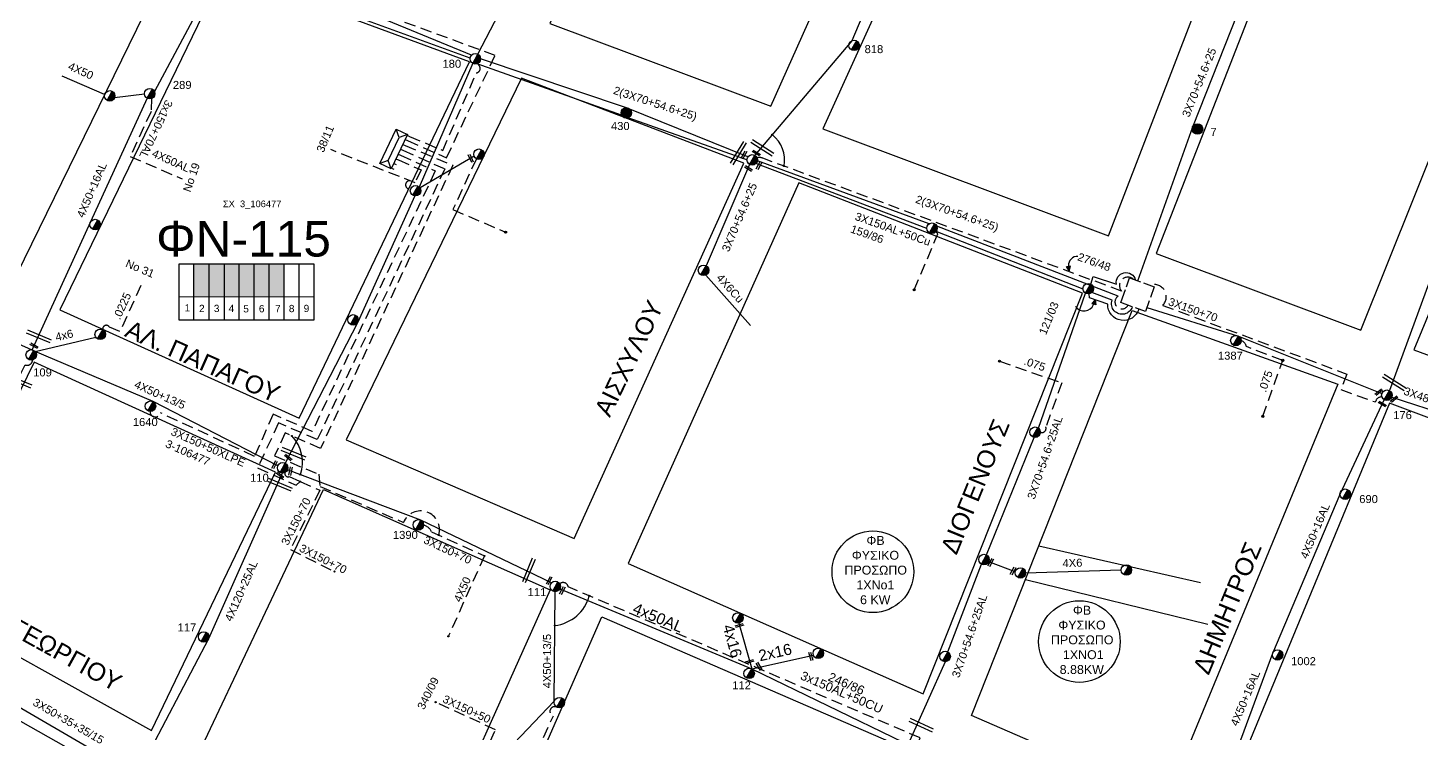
# Model space of a CAD drawing. Header units: millimetres. Extents: x 1421 to 7149, y 883 to 1925.
# Drawn here: x 5217.9 to 5531.3, y 1171.4 to 1330.1 of the extents above; entities that cross this region are included whole.
import ezdxf
from ezdxf.enums import TextEntityAlignment as Align

# ---------------------------------------------------------------- set-up
doc = ezdxf.new("R2010")
doc.units = ezdxf.units.MM
doc.linetypes.add('DASHED', pattern=[19.05, 12.7, -6.35])
for name, color, linetype in [('2x16', 7, 'Continuous'), ('3x48+38+13_5', 7, 'Continuous'), ('3X50+35+13_5', 7, 'Continuous'), ('4 X 50 + 13.5', 7, 'SYN_LINE'), ('4x6', 7, 'SYN_LINE'), ('Pillar', 7, 'Continuous'), ('Άγνωστα', 7, 'Continuous'), ('Γυμνά εναέρια ΧΤ (3Φ) 4x50AL', 7, 'Continuous'), ('Γυμνά εναέρια ΧΤ και ΦΟΠ (3Φ)   4x50+16AL', 7, 'Continuous'), ('Εναέρια παροχή ΧΤ 4x16', 7, 'SYN_LINE'), ('Καλωδια ΧΤ  3X95+50', 7, 'Continuous'), ('Καλώδια ΧΤ   3x150+50CU', 7, 'DASHED'), ('Καλώδια ΧΤ   3x150+70AL', 7, 'DASHED'), ('Καλώδια ΧΤ   3x150AL+50CU', 7, 'DASHED'), ('Μηχανική τομή', 7, 'Continuous'), ('Περίπτερο', 7, 'Continuous'), ('Στύλος Ξύλινος', 7, 'Continuous'), ('Στύλος Ξύλινος @ 1', 7, 'Continuous'), ('Στύλος ΦΜ', 7, 'Continuous'), ('Στύλος ΦΜ @ 1', 7, 'Continuous'), ('Συνδέσεις', 7, 'Continuous'), ('Συνεστραμμένα ΧΤ   3x70+54.6+25 AL', 7, 'SYN_LINE'), ('Συνεστραμμένα ΧΤ   4x120+25 AL', 7, 'SYN_LINE'), ('Τομή', 7, 'Continuous'), ('Υποσταθμός πόλεως', 7, 'Continuous'), ('Υπόβαθρο ΔΕΗ', 7, 'Continuous'), ('Υπόγεια Καλώδια Δικτύου ΧΤ   .075', 7, 'DASHED'), ('Υπόγεια Καλώδια Δικτύου ΧΤ   .15', 7, 'DASHED'), ('Υπόγεια καλώδια Παροχών ΧΤ   .0225', 7, 'DASHED'), ('Υπόγεια καλώδια Παροχών ΧΤ   4x50AL', 7, 'DASHED')]:
    doc.layers.add(name, color=color, linetype=linetype)
doc.styles.add('arial', font='ARIAL.TTF')
doc.styles.get("Standard").update_dxf_attribs({"font": 'ARIAL.TTF'})
doc.linetypes.add('SYN_LINE', pattern='A,0.5,-0.0001,["/\\/\\/\\/",Standard,S=0.1,R=0,X=0,Y=-0.05],-0.25', length=0.7501)

# ---------------------------------------------------------------- blocks, each defined once
blk = doc.blocks.new('ΥΠΑΡΧΩΝ ΤΣΙΜΕΝΤΕΝΙΟΣ ΣΤΥΛΟΣ')
at = {"layer": 'Στύλος ΦΜ'}
blk.add_hatch(color=256, dxfattribs=at).paths.add_polyline_path([(-1.29, -2.28, 0.574793), (2.62, 0, 0.268822), (1.3, 2.27)])
blk.add_line((-1.29, -2.28), (1.3, 2.27), dxfattribs=at)
blk.add_circle((0, 0), 2.62, dxfattribs=at)
at = {"layer": 'Στύλος ΦΜ', "flags": 4}
for tag, p in [('ΤΥΠΟΣ', (-4.91, 3.03)), ('ΑΡΙΘΜΟΣ', (-4.68, 8.05))]:
    blk.add_attdef(tag, p, '', height=4, dxfattribs=at)
blk = doc.blocks.new('ΥΠΑΡΧΩΝ ΞΥΛΙΝΟΣ ΣΤΥΛΟΣ')
at = {"layer": 'Στύλος Ξύλινος'}
h = blk.add_hatch(color=256, dxfattribs=at)
h.paths.add_polyline_path([(-2.62, 0, 0.270008), (-1.29, -2.28), (1.3, 2.27, 0.576266)])
h.paths.add_polyline_path([(-1.29, -2.28, 0.574793), (2.62, 0, 0.268822), (1.3, 2.27)])
blk.add_line((-1.29, -2.28), (1.3, 2.27), dxfattribs=at)
blk.add_circle((0, 0), 2.62, dxfattribs=at)
at = {"layer": 'Στύλος Ξύλινος', "flags": 4}
for tag, p in [('ΑΡΙΘΜΟΣ', (-4.91, 8.6)), ('ΤΥΠΟΣ', (-4.85, 3.39))]:
    blk.add_attdef(tag, p, '', height=4, dxfattribs=at)
blk = doc.blocks.new('ΥΠΟΣΤΑΘΜΟΣ ΠΟΛΕΩΣ 8 ΑΝΑΧΩΡΗΣΕΩΝ')
at = {"layer": 'Υποσταθμός πόλεως', "linetype": 'Continuous', "ltscale": 40}
for p, q in [((-8.18, -2.82), (-8.18, -4)), ((-5.9, -2.82), (-5.9, -4)), ((-3.55, -2.82), (-3.55, -4)), ((-1.28, -2.82), (-1.28, -4)), ((1.23, -2.82), (1.23, -4)), ((3.56, -2.82), (3.56, -4)), ((6.03, -2.82), (6.03, -4)), ((8.16, -2.82), (8.16, -4))]:
    blk.add_line(p, q, dxfattribs=at)
blk.add_lwpolyline([(-8.57, 2.82), (8.57, 2.82), (8.57, -2.82), (-8.57, -2.82)], close=True, dxfattribs=at)
for points in [[(-5.75, 0), (-8.57, 2.82)], [(5.75, 0), (8.57, 2.82)], [(-8.57, -2.82), (-5.75, 0)], [(-5.75, 0), (5.75, 0)], [(8.57, -2.82), (5.75, 0)]]:
    blk.add_lwpolyline(points, dxfattribs=at)
at = {"layer": 'Υποσταθμός πόλεως', "linetype": 'SYN_LINE', "ltscale": 40, "flags": 1}
for tag, p in [('ΜΕΤΑΣΧΗΜΑΤΙΣΜΟΣ', (9.59, 1.44)), ('ΙΣΧΥΣ', (9.57, -1.35)), ('ΑΡΙΘΜΟΣ', (9.69, -4.07))]:
    blk.add_attdef(tag, p, '', height=1.8, dxfattribs=at)
blk = doc.blocks.new('PILLAR YPOSTATHMOU')
at = {"layer": 'Περίπτερο', "ltscale": 40}
for points in [[(540.43, 2525.12), (540.43, 2526.01), (541.51, 2526.01)], [(541.59, 2523.53), (540.43, 2523.53), (540.43, 2524.86)], [(541.82, 2526.01), (542.91, 2526.01), (542.91, 2524.95)], [(542.91, 2524.59), (542.91, 2523.53), (541.92, 2523.53)]]:
    blk.add_lwpolyline(points, dxfattribs=at)
blk = doc.blocks.new('_ΣΥΝΔΕΣΗ')
at = {"layer": 'Συνδέσεις', "linetype": 'SYN_LINE', "ltscale": 40}
blk.add_hatch(color=256, dxfattribs=at).paths.add_polyline_path([(0.5, -0.01, 1), (-0.5, -0.01, 1)])
at = {"layer": 'Συνδέσεις'}
blk.add_circle((0, -0.01), 0.5, dxfattribs=at)
blk = doc.blocks.new('ΜΗΧΑΝΙΚΗ ΤΟΜΗ')
at = {"layer": 'Μηχανική τομή', "ltscale": 40}
for p, q in [((-3.7, 1.2), (3.9, 1.2)), ((3.9, -0.4), (-3.7, -0.4))]:
    blk.add_line(p, q, dxfattribs=at)
blk = doc.blocks.new('ΤΟΜΗ')
at = {"layer": 'Τομή', "ltscale": 40}
for p, q in [((10.9, 0.2), (-12.1, 0.2)), ((10.9, -2.6), (-12.1, -2.6))]:
    blk.add_line(p, q, dxfattribs=at)

msp = doc.modelspace()

# ---------------------------------------------------------------- hatches: boundary and pattern name
at = {"layer": 'Pillar', "linetype": 'DASHED', "lineweight": -3, "ltscale": 0.2}
msp.add_hatch(color=1, dxfattribs=at).paths.add_polyline_path([(5258.7, 1276.98), (5255.26, 1276.98), (5255.25, 1269.62), (5258.69, 1269.62)])
at = {"layer": 'Pillar', "lineweight": -3, "ltscale": 0.1}
for color, points in [(85, [(5262.13, 1276.98), (5258.7, 1276.98), (5258.69, 1269.62), (5262.13, 1269.62)]), (206, [(5262.13, 1269.62), (5265.43, 1269.61), (5265.43, 1276.98), (5262.13, 1276.98)]), (6, [(5268.82, 1276.98), (5265.43, 1276.98), (5265.43, 1269.61), (5268.82, 1269.61)]), (62, [(5272.22, 1276.98), (5268.82, 1276.98), (5268.82, 1269.61), (5272.21, 1269.61)]), (30, [(5275.55, 1276.98), (5272.22, 1276.98), (5272.21, 1269.61), (5275.55, 1269.6)])]:
    msp.add_hatch(color=color, dxfattribs=at).paths.add_polyline_path(points)
at = {"layer": 'Άγνωστα', "lineweight": -3}
h = msp.add_hatch(color=7, dxfattribs=at)
h.paths.add_polyline_path([(5452.45, 1276.46), (5452, 1276.42), (5452.1, 1275.39)])
h.paths.add_polyline_path([(5452, 1276.42), (5451.56, 1276.38), (5452.1, 1275.39)])
h = msp.add_hatch(color=7, dxfattribs=at)
h.paths.add_polyline_path([(5457.24, 1268.06), (5457.67, 1267.92), (5457.99, 1268.91)])
h.paths.add_polyline_path([(5457.67, 1267.92), (5458.09, 1267.79), (5457.99, 1268.91)])

# ---------------------------------------------------------------- linework, layer by layer
at = {"layer": '2x16', "color": 1, "lineweight": -3, "ltscale": 0.1}
msp.add_line((5380.72, 1185.89), (5394.59, 1188.98), dxfattribs=at)
at = {"layer": '3x48+38+13_5', "color": 62, "lineweight": -3, "ltscale": 0.1}
for points in [[(5469.58, 1267.17), (5490.21, 1260.74), (5522.47, 1247.81)], [(5524.67, 1246.97), (5550.61, 1238.59), (5580.04, 1225.9)]]:
    msp.add_lwpolyline(points, dxfattribs=at)
at = {"layer": '3X50+35+13_5', "color": 27, "lineweight": -3, "ltscale": 0.1}
msp.add_lwpolyline([(5212.43, 1179.4), (5242.45, 1161.92)], dxfattribs=at)
at = {"layer": '4 X 50 + 13.5', "color": 1, "linetype": 'SYN_LINE', "lineweight": -3, "ltscale": 20}
msp.add_lwpolyline([(5274.13, 1231.56), (5246.08, 1245.99), (5219.57, 1257.28), (5171.89, 1278.72), (5151.95, 1286.28)], dxfattribs=at)
at = {"layer": '4 X 50 + 13.5', "color": 206, "linetype": 'SYN_LINE', "lineweight": -3, "ltscale": 20}
msp.add_lwpolyline([(5335.72, 1205.27), (5306.32, 1219.31), (5276.32, 1230.69)], dxfattribs=at)
at = {"layer": '4 X 50 + 13.5', "color": 151, "lineweight": -3, "ltscale": 20}
msp.add_lwpolyline([(5302.79, 1127.53), (5318.2, 1159.64), (5336.32, 1178.6), (5336.53, 1203.25)], dxfattribs=at)
at = {"layer": '4x6', "color": 1, "lineweight": -3, "ltscale": 0.1}
msp.add_lwpolyline([(5219.57, 1257.28), (5233.17, 1260.52)], dxfattribs=at)
at = {"layer": '4x6', "color": 85, "lineweight": -3, "ltscale": 8}
msp.add_lwpolyline([(5440.01, 1207.74), (5434.03, 1210)], dxfattribs=at)
at = {"layer": '4x6', "color": 85, "lineweight": -3, "ltscale": 20}
msp.add_lwpolyline([(5463.82, 1208.07), (5442.33, 1207.39)], dxfattribs=at)
at = {"layer": 'Pillar', "lineweight": -3, "ltscale": 40}
for points in [[(5251.93, 1264.34), (5251.93, 1276.99), (5282.26, 1276.98), (5282.26, 1264.32), (5251.93, 1264.35)], [(5255.25, 1264.34), (5255.26, 1276.98)], [(5258.69, 1264.34), (5258.7, 1276.98)], [(5262.13, 1264.34), (5262.13, 1276.98)], [(5265.43, 1264.33), (5265.43, 1276.98)], [(5268.82, 1264.33), (5268.82, 1276.98)], [(5272.21, 1264.33), (5272.22, 1276.98)], [(5275.55, 1264.32), (5275.55, 1276.98)], [(5278.94, 1264.32), (5278.94, 1276.98)], [(5251.93, 1269.63), (5282.26, 1269.6)]]:
    msp.add_lwpolyline(points, dxfattribs=at)
at = {"layer": 'Άγνωστα', "color": 7, "lineweight": -3}
for points in [[(5451.99, 1276.54), (5452.1, 1275.39), (5451.56, 1276.38), (5452, 1276.42)], [(5451.99, 1276.54), (5452.1, 1275.39), (5452.45, 1276.46), (5452, 1276.42)], [(5457.63, 1267.81), (5457.99, 1268.91), (5457.24, 1268.06), (5457.67, 1267.92)], [(5457.63, 1267.81), (5457.99, 1268.91), (5458.09, 1267.79), (5457.67, 1267.92)]]:
    msp.add_lwpolyline(points, dxfattribs=at)
at = {"layer": 'Άγνωστα', "lineweight": -3, "ltscale": 0.1}
for centre in [(5407.97, 1207.73), (5454.42, 1192.03)]:
    msp.add_circle(centre, 9.18, dxfattribs=at)
at = {"layer": 'Άγνωστα', "color": 7, "lineweight": -3}
for centre, radius, start, end in [((5453.96, 1276.69), 1.97, 86.1585, 184.3793), ((5455.47, 1268.76), 2.36, 216.2126, 336.1552)]:
    msp.add_arc(centre, radius, start, end, dxfattribs=at)
at = {"layer": 'Γυμνά εναέρια ΧΤ (3Φ) 4x50AL', "color": 30, "linetype": 'SYN_LINE', "lineweight": -3, "ltscale": 12}
msp.add_lwpolyline([(5235.18, 1315.06), (5225.66, 1319.2)], dxfattribs=at)
at = {"layer": 'Γυμνά εναέρια ΧΤ (3Φ) 4x50AL', "color": 30, "linetype": 'SYN_LINE', "lineweight": -3, "ltscale": 8}
msp.add_lwpolyline([(5244.15, 1315.13), (5237.4, 1314.31)], dxfattribs=at)
at = {"layer": 'Γυμνά εναέρια ΧΤ (3Φ) 4x50AL', "color": 1, "lineweight": -3, "ltscale": 0.2}
msp.add_lwpolyline([(5337.59, 1203.9), (5380.72, 1185.89), (5414.75, 1169.42)], dxfattribs=at)
at = {"layer": 'Γυμνά εναέρια ΧΤ και ΦΟΠ (3Φ)   4x50+16AL', "color": 27, "lineweight": -3, "ltscale": 0.1}
msp.add_lwpolyline([(5555.33, 1351.92), (5555.76, 1328.17), (5537.92, 1285.89), (5524.18, 1248.47)], dxfattribs=at)
at = {"layer": 'Γυμνά εναέρια ΧΤ και ΦΟΠ (3Φ)   4x50+16AL', "color": 30, "lineweight": -3, "ltscale": 0.1}
for points in [[(5261.24, 1343.55), (5246.38, 1315.77)], [(5244.74, 1314.24), (5232.02, 1286.44), (5218.86, 1257.69)]]:
    msp.add_lwpolyline(points, dxfattribs=at)
at = {"layer": 'Γυμνά εναέρια ΧΤ και ΦΟΠ (3Φ)   4x50+16AL', "color": 1, "lineweight": -3, "ltscale": 0.1}
msp.add_lwpolyline([(5484.28, 1152.46), (5497.9, 1189.4), (5513.05, 1225.21), (5523.01, 1246.42)], dxfattribs=at)
at = {"layer": 'Εναέρια παροχή ΧΤ 4x16', "color": 1, "lineweight": -3, "ltscale": 10}
msp.add_line((5377.85, 1196.19), (5380.72, 1185.89), dxfattribs=at)
at = {"layer": 'Εναέρια παροχή ΧΤ 4x16', "color": 30, "lineweight": -3, "ltscale": 15}
msp.add_lwpolyline([(5370.37, 1274.46), (5380.47, 1263.15)], dxfattribs=at)
at = {"layer": 'Καλωδια ΧΤ  3X95+50', "color": 6, "linetype": 'DASHED', "lineweight": -3, "ltscale": 0.2}
msp.add_lwpolyline([(5313.5, 1289.19), (5325.36, 1284.11)], dxfattribs=at)
at = {"layer": 'Καλώδια ΧΤ   3x150+50CU', "color": 30, "lineweight": -3, "ltscale": 0.2}
msp.add_lwpolyline([(5303.3, 1304.7), (5312.07, 1300.84), (5323.01, 1323.88), (5266.36, 1344.55), (5265.3, 1349.1), (5268, 1355.13), (5240.39, 1364.92), (5243.47, 1372.62)], dxfattribs=at)
at = {"layer": 'Καλώδια ΧΤ   3x150+50CU', "color": 1, "lineweight": -3, "ltscale": 0.2}
msp.add_lwpolyline([(5301.72, 1301.4), (5309.55, 1297.91), (5281.86, 1239.28), (5273.1, 1243.16), (5268.86, 1233.69), (5247.74, 1243.47)], dxfattribs=at)
at = {"layer": 'Καλώδια ΧΤ   3x150+50CU', "color": 85, "lineweight": -3, "ltscale": 0.2}
msp.add_lwpolyline([(5302.26, 1302.53), (5311.69, 1298.35), (5283.01, 1237.49), (5274.3, 1241.19), (5269.59, 1231.12), (5278.29, 1227.19), (5279.17, 1228)], dxfattribs=at)
at = {"layer": 'Καλώδια ΧΤ   3x150+50CU', "color": 206, "lineweight": -3, "ltscale": 0.2}
msp.add_lwpolyline([(5302.77, 1303.59), (5313.49, 1299.19), (5283.73, 1235.45), (5275.78, 1238.95), (5273.39, 1233.81), (5283.32, 1229.67), (5283.62, 1226.94), (5302.39, 1218.82, -0.94806), (5310.31, 1216)], format="xyb", dxfattribs=at)
at = {"layer": 'Καλώδια ΧΤ   3x150+50CU', "color": 6, "lineweight": -3, "ltscale": 0.2}
msp.add_lwpolyline([(5301.24, 1300.38), (5306.34, 1298.13), (5305.01, 1295.22), (5286.03, 1302.67)], dxfattribs=at)
at = {"layer": 'Καλώδια ΧΤ   3x150+50CU', "color": 151, "lineweight": -3, "ltscale": 0.2}
for points in [[(5299.34, 1156.45), (5312.36, 1149.61), (5316.27, 1158.32, 0.955915), (5318.84, 1162.58), (5323.07, 1172.19), (5309.63, 1178.4)], [(5338.76, 1148.28), (5325.97, 1153.16), (5336.1, 1175.3, -1.104416), (5336.88, 1177.27)]]:
    msp.add_lwpolyline(points, format="xyb", dxfattribs=at)
at = {"layer": 'Καλώδια ΧΤ   3x150+50CU', "color": 6, "lineweight": -3, "ltscale": 0.2}
msp.add_arc((5303.82, 1294.75), 0.953, 92.5959, 280.5582, dxfattribs=at)
at = {"layer": 'Καλώδια ΧΤ   3x150+50CU', "color": 1, "lineweight": -3, "ltscale": 0.2}
for centre, radius, start, end in [((5235.55, 1262.35), 0.813, 28.5386, 193.8068), ((5246.58, 1243.73), 1.19, 176.6137, 347.5257)]:
    msp.add_arc(centre, radius, start, end, dxfattribs=at)
at = {"layer": 'Καλώδια ΧΤ   3x150+70AL', "color": 1, "lineweight": -3, "ltscale": 0.2}
msp.add_lwpolyline([(5470.26, 1272.19, -0.797121), (5473.16, 1267.65), (5514.59, 1252.21), (5513.24, 1248.69), (5521.02, 1245.92), (5521.02, 1245.92, -0.387257), (5522.49, 1247.04)], format="xyb", dxfattribs=at)
at = {"layer": 'Καλώδια ΧΤ   3x150+70AL', "color": 85, "lineweight": -3, "ltscale": 0.2}
msp.add_lwpolyline([(5275.72, 1230.04, 0.634443), (5276.71, 1229.15), (5276.71, 1229.15), (5279.17, 1228), (5283.61, 1226.06), (5276.96, 1212.72)], format="xyb", dxfattribs=at)
at = {"layer": 'Καλώδια ΧΤ   3x150+70AL', "color": 206, "lineweight": -3, "ltscale": 0.2}
msp.add_lwpolyline([(5306.91, 1218.19, -0.238698), (5308.71, 1216.73), (5320.61, 1211.3)], format="xyb", dxfattribs=at)
at = {"layer": 'Καλώδια ΧΤ   3x150AL+50CU', "color": 62, "lineweight": -3, "ltscale": 0.2}
msp.add_lwpolyline([(5303.76, 1305.66), (5311.25, 1302.5), (5318.77, 1319.92, 0.867403), (5318.75, 1321.95)], format="xyb", dxfattribs=at)
at = {"layer": 'Καλώδια ΧΤ   3x150AL+50CU', "color": 50, "lineweight": -3, "ltscale": 0.2}
msp.add_lwpolyline([(5466.56, 1273.52, 0.952054), (5463.93, 1270.85), (5383.23, 1300.73), (5383.23, 1300.73, 0.193484), (5381.93, 1300.81)], format="xyb", dxfattribs=at)
at = {"layer": 'Καλώδια ΧΤ   3x150AL+50CU', "color": 30, "lineweight": -3, "ltscale": 0.2}
msp.add_lwpolyline([(5417.25, 1271.13), (5422.58, 1283.7), (5422.11, 1284.17)], dxfattribs=at)
at = {"layer": 'Καλώδια ΧΤ   3x150AL+50CU', "color": 5, "lineweight": -3, "ltscale": 0.2}
msp.add_lwpolyline([(5207.04, 1223.36), (5201.58, 1225.98), (5202.73, 1228.35), (5205.65, 1234.36, -0.68102), (5209.48, 1238.73), (5217.33, 1254.24, 0.513412), (5218.96, 1255.38)], format="xyb", dxfattribs=at)
at = {"layer": 'Καλώδια ΧΤ   3x150AL+50CU', "color": 151, "lineweight": -3, "ltscale": 0.2}
msp.add_lwpolyline([(5375.69, 1077.42), (5383.91, 1074.29), (5391.85, 1095.09), (5390.58, 1097.41), (5418.58, 1170.35), (5339.45, 1204.35, 0.571499), (5337.55, 1205.03)], format="xyb", dxfattribs=at)
at = {"layer": 'Συνεστραμμένα ΧΤ   3x70+54.6+25 AL', "color": 50, "lineweight": -3, "ltscale": 20}
msp.add_lwpolyline([(5441.11, 1408.4), (5427.83, 1381.95), (5410.21, 1343.72), (5403.23, 1327.17), (5381.41, 1301.4)], dxfattribs=at)
at = {"layer": 'Συνεστραμμένα ΧΤ   3x70+54.6+25 AL', "color": 151, "lineweight": -3, "ltscale": 20}
msp.add_lwpolyline([(5467.6, 1273.15), (5479.91, 1307.8), (5490.03, 1333.4), (5497.95, 1353.34), (5507.71, 1374.69)], dxfattribs=at)
at = {"layer": 'Συνεστραμμένα ΧΤ   3x70+54.6+25 AL', "color": 62, "lineweight": -3, "ltscale": 20}
for points in [[(5317.38, 1323.24), (5286.06, 1334.63), (5262.54, 1343.64)], [(5317.72, 1323.95), (5286.49, 1336.82), (5262.96, 1344.24)]]:
    msp.add_lwpolyline(points, dxfattribs=at)
at = {"layer": 'Συνεστραμμένα ΧΤ   3x70+54.6+25 AL', "color": 36, "lineweight": -3, "ltscale": 20}
for points in [[(5379.86, 1301.05), (5352.52, 1312.11), (5319.73, 1323.07)], [(5420.61, 1285.96), (5381.99, 1300.16)], [(5463.16, 1269.71), (5422.35, 1285.49)]]:
    msp.add_lwpolyline(points, dxfattribs=at)
at = {"layer": 'Συνεστραμμένα ΧΤ   3x70+54.6+25 AL', "color": 30, "lineweight": -3, "ltscale": 20}
for points in [[(5351.44, 1310.45), (5318.97, 1322.01)], [(5379.65, 1300.35), (5352.93, 1309.84)], [(5380.25, 1299.35), (5370.48, 1276.56)], [(5420.1, 1284.91), (5381.63, 1299.52)], [(5455.24, 1271.3), (5422.2, 1284.26)]]:
    msp.add_lwpolyline(points, dxfattribs=at)
at = {"layer": 'Συνεστραμμένα ΧΤ   3x70+54.6+25 AL', "color": 85, "lineweight": -3, "ltscale": 20}
for points in [[(5456.99, 1272.42), (5457.55, 1274.15), (5462.76, 1272.42, -0.977784), (5467.06, 1273.35)], [(5467.79, 1266.82, -0.884717), (5460.81, 1267.93), (5456.68, 1269.34), (5456.62, 1270.24)]]:
    msp.add_lwpolyline(points, format="xyb", dxfattribs=at)
for points in [[(5445.24, 1240.02), (5455.83, 1270.38)], [(5433.54, 1211.5), (5444.25, 1237.96)], [(5424.81, 1189.71), (5432.38, 1209.46)], [(5416.34, 1169.83), (5424.29, 1187.51)]]:
    msp.add_lwpolyline(points, dxfattribs=at)
at = {"layer": 'Συνεστραμμένα ΧΤ   3x70+54.6+25 AL', "color": 30, "lineweight": -3, "ltscale": 20}
msp.add_lwpolyline([(5466.31, 1267.35, -1.028127), (5461.79, 1268.81), (5457.2, 1270.53)], format="xyb", dxfattribs=at)
at = {"layer": 'Συνεστραμμένα ΧΤ   3x70+54.6+25 AL', "color": 36, "linetype": 'DASHED', "lineweight": -3, "ltscale": 0.2}
msp.add_arc((5463.97, 1268.39), 1.55, 121.679, 333.522, dxfattribs=at)
at = {"layer": 'Συνεστραμμένα ΧΤ   4x120+25 AL', "color": 62, "lineweight": -3, "ltscale": 20}
msp.add_lwpolyline([(5319.13, 1324.13), (5339.82, 1363.93), (5348.4, 1382.71)], dxfattribs=at)
at = {"layer": 'Συνεστραμμένα ΧΤ   4x120+25 AL', "color": 6, "lineweight": -3, "ltscale": 20}
for points in [[(5317.97, 1322.09), (5305.94, 1294.27)], [(5304.92, 1292.27), (5292.12, 1263.88), (5275.8, 1232.13)]]:
    msp.add_lwpolyline(points, dxfattribs=at)
at = {"layer": 'Συνεστραμμένα ΧΤ   4x120+25 AL', "color": 6, "lineweight": -3, "ltscale": 15}
msp.add_lwpolyline([(5318.29, 1301.17), (5306.11, 1294.06)], dxfattribs=at)
at = {"layer": 'Συνεστραμμένα ΧΤ   4x120+25 AL', "color": 85, "lineweight": -3, "ltscale": 20}
msp.add_lwpolyline([(5275.07, 1229.94), (5258.56, 1192.68), (5242.45, 1161.92)], dxfattribs=at)
at = {"layer": 'Υπόβαθρο ΔΕΗ', "lineweight": -3, "ltscale": 0.2}
for points in [[(5335.32, 1331.02), (5384.99, 1312.47), (5430.44, 1414.07), (5384.9, 1435.78), (5335.32, 1331.02)], [(5396.71, 1307.37), (5460.96, 1283.32), (5498.07, 1379.73), (5442.03, 1407.15), (5396.71, 1307.37)], [(5471.71, 1279.34), (5517.75, 1262.07), (5553.87, 1352.23), (5508.73, 1374.15), (5471.71, 1279.34)], [(5156.21, 1296.26), (5213.78, 1271.24), (5250.8, 1347.05), (5187.56, 1371.57), (5156.21, 1296.26)], [(5529.66, 1257.62), (5584.55, 1237.4), (5614.97, 1322.77), (5565.98, 1345.62), (5529.66, 1257.62)], [(5225.11, 1266.64), (5278.92, 1242.25), (5317.25, 1322.44), (5261.96, 1342.79), (5225.11, 1266.64)], [(5352.9, 1209.58), (5419.3, 1180.29), (5455.14, 1270.39), (5391.32, 1295.22), (5352.9, 1209.58)], [(5473.95, 1156.33), (5430.18, 1175.39), (5466.3, 1266.53), (5512.55, 1249.9), (5473.95, 1156.33)], [(5193.08, 1201.24), (5245.74, 1172.05), (5273.61, 1230.15), (5219.32, 1254.9), (5193.08, 1201.24)], [(5485.34, 1151.79), (5543.82, 1125.6), (5580.14, 1224.68), (5524.19, 1245.63), (5485.34, 1151.79)], [(5305.61, 1137.25), (5255.73, 1165.65), (5284.44, 1226.24), (5335.42, 1203.67), (5305.61, 1137.25)], [(5481.64, 1205.23), (5445.28, 1213.47)], [(5483.3, 1195.87), (5442.28, 1205.91)], [(5318.27, 1132.16), (5346.99, 1197.59), (5414.25, 1168.41), (5389.33, 1104.9), (5318.27, 1132.16)], [(5167.05, 1146.29), (5221.96, 1123.02), (5240.7, 1160.26), (5187.92, 1190.06), (5167.05, 1146.29)]]:
    msp.add_lwpolyline(points, dxfattribs=at)
at = {"layer": 'Υπόβαθρο ΔΕΗ', "lineweight": -3, "ltscale": 0.1}
msp.add_lwpolyline([(5340.8, 1215.22), (5378.98, 1299.64), (5328.93, 1318.75), (5289.49, 1237.4)], close=True, dxfattribs=at)
at = {"layer": 'Υπόβαθρο ΔΕΗ', "lineweight": -3}
for centre, radius, start, end in [((5380.8, 1300.31), 7.31, 349.486, 51.6438), ((5271.25, 1232.42), 8.43, 340.4843, 44.1102), ((5335.41, 1204.66), 9.08, 276.6451, 345.0539)]:
    msp.add_arc(centre, radius, start, end, dxfattribs=at)
at = {"layer": 'Υπόγεια Καλώδια Δικτύου ΧΤ   .075', "color": 62, "lineweight": -3, "ltscale": 0.2}
msp.add_lwpolyline([(5495.7, 1242.69), (5500.15, 1255.28), (5491.99, 1258.37, 0.279753), (5490.8, 1259.7)], format="xyb", dxfattribs=at)
at = {"layer": 'Υπόγεια Καλώδια Δικτύου ΧΤ   .075', "color": 85, "lineweight": -3, "ltscale": 0.2}
msp.add_lwpolyline([(5436.43, 1255.08), (5450.48, 1250.2), (5446.87, 1240.33, -0.635377), (5445.65, 1239.08)], format="xyb", dxfattribs=at)
at = {"layer": 'Υπόγεια Καλώδια Δικτύου ΧΤ   .15', "color": 6, "lineweight": -3, "ltscale": 0.2}
msp.add_lwpolyline([(5318.79, 1300.61), (5313.5, 1289.19)], dxfattribs=at)
at = {"layer": 'Υπόγεια καλώδια Παροχών ΧΤ   .0225', "color": 1, "lineweight": -3, "ltscale": 0.2}
msp.add_lwpolyline([(5243.32, 1272.09), (5238.63, 1261.76), (5236.27, 1262.74)], dxfattribs=at)
at = {"layer": 'Υπόγεια καλώδια Παροχών ΧΤ   4x50AL', "color": 124, "lineweight": -3, "ltscale": 0.2}
msp.add_line((5276.96, 1212.72), (5286.87, 1207.78), dxfattribs=at)
at = {"layer": 'Υπόγεια καλώδια Παροχών ΧΤ   4x50AL', "color": 30, "lineweight": -3, "ltscale": 0.2}
msp.add_lwpolyline([(5245.72, 1314.16), (5245.62, 1311.25), (5240.93, 1301.14), (5252.6, 1296.11)], dxfattribs=at)
at = {"layer": 'Υπόγεια καλώδια Παροχών ΧΤ   4x50AL', "color": 206, "lineweight": -3, "ltscale": 0.2}
msp.add_lwpolyline([(5320.61, 1211.3), (5312.48, 1193.2)], dxfattribs=at)

# ---------------------------------------------------------------- block references
at = {"lineweight": -3, "xscale": 2.374466780193761, "yscale": 2.374466780193761, "zscale": 2.374466780193761, "rotation": 340.227434621167}
msp.add_blockref('PILLAR YPOSTATHMOU', (2229.12, -3936.39), dxfattribs=at)
at = {"layer": 'Μηχανική τομή', "lineweight": -3}
for p, xscale, yscale, zscale, rotation in [((5317.62, 1300.72), 0.2500000000014767, 0.2500000000014767, 0.2500000000014767, 114.8205853356421), ((5378.9, 1301.56), 0.2500000000020492, 0.2500000000020492, 0.2500000000020492, 240.5691103030318), ((5381.82, 1301.98), 0.2500000000019013, 0.2500000000019013, 0.2500000000019013, 148.9076831861475), ((5380.07, 1298.52), 0.2500000000019013, 0.2500000000019013, 0.2500000000019013, 148.9076831861475), ((5382.42, 1299), 0.2500000000019283, 0.2500000000019283, 0.2500000000019283, 61.82077206820059), ((5219.24, 1258.49), 0.2500000000015828, 0.2500000000015828, 0.2500000000015828, 330.577342717488), ((5521.73, 1248.21), 0.2500000000009575, 0.2500000000009575, 0.2500000000009575, 218.9675334663284), ((5525.17, 1246.66), 0.2500000000009575, 0.2500000000009575, 0.2500000000009575, 218.9675334663284), ((5522.64, 1245.53), 0.2500000000010544, 0.2500000000010544, 0.2500000000010544, 149.67743162583), ((5273.32, 1231.86), 0.2500000000015694, 0.2500000000015694, 0.2500000000015694, 243.0120636862019), ((5276.4, 1233.38), 0.2500000000015829, 0.2500000000015829, 0.2500000000015829, 320.0763728501796), ((5274.54, 1229.39), 0.2500000000015829, 0.2500000000015829, 0.2500000000015829, 320.0763728501796), ((5276.88, 1230.4), 0.2500000000015846, 0.2500000000015846, 0.2500000000015846, 257.9916159133), ((5434.42, 1209.87), 0.2500000000009046, 0.2500000000009046, 0.2500000000009046, 240.8557894350664), ((5335.23, 1205.67), 0.2500000000013425, 0.2500000000013425, 0.2500000000013425, 61.71135541828193), ((5439.42, 1207.98), 0.2500000000009046, 0.2500000000009046, 0.2500000000009046, 240.8557894350664), ((5338.2, 1203.43), 0.2500000000013425, 0.2500000000013425, 0.2500000000013425, 61.71135541828193), ((5377.94, 1195.73), 0.2500000000014031, 0.2500000000014031, 0.2500000000014031, 196.6893243358718), ((5380.25, 1187.67), 0.2500000000014031, 0.2500000000014031, 0.2500000000014031, 196.6893243358718), ((5394.11, 1188.7), 0.2500000000015337, 0.2500000000015337, 0.2500000000015337, 106.6893243359716), ((5382.46, 1186.49), 0.2500000000010518, 0.2500000000010518, 0.2500000000010518, 121.1704008165755)]:
    msp.add_blockref('ΜΗΧΑΝΙΚΗ ΤΟΜΗ', p, dxfattribs=dict(at, xscale=xscale, yscale=yscale, zscale=zscale, rotation=rotation))
at = {"layer": 'Στύλος Ξύλινος @ 1', "lineweight": -3, "ltscale": 40}
ref = msp.add_blockref('ΥΠΑΡΧΩΝ ΞΥΛΙΝΟΣ ΣΤΥΛΟΣ', (5352.51, 1310.94), dxfattribs=dict(at, xscale=0.4499999999998181, yscale=0.4499999999998181, zscale=0.4499999999998181))
ref.add_attrib('ΑΡΙΘΜΟΣ', '430', (5349.06, 1307.09), dxfattribs={"layer": 'Στύλος Ξύλινος', "height": 1.8, "flags": 4})
ref = msp.add_blockref('ΥΠΑΡΧΩΝ ΞΥΛΙΝΟΣ ΣΤΥΛΟΣ', (5480.98, 1307.31), dxfattribs=dict(at, xscale=0.4499999999998181, yscale=0.4499999999998181, zscale=0.4499999999998181))
ref.add_attrib('ΑΡΙΘΜΟΣ', '7', (5483.91, 1305.75), dxfattribs={"layer": 'Στύλος Ξύλινος', "height": 1.8, "flags": 4})
at = {"layer": 'Στύλος ΦΜ @ 1', "lineweight": -3, "ltscale": 40}
ref = msp.add_blockref('ΥΠΑΡΧΩΝ ΤΣΙΜΕΝΤΕΝΙΟΣ ΣΤΥΛΟΣ', (5403.76, 1326.12), dxfattribs=dict(at, xscale=0.4499999999998181, yscale=0.4499999999998181, zscale=0.4499999999998181))
ref.add_attrib('ΑΡΙΘΜΟΣ', '818', (5406.11, 1324.38), dxfattribs={"layer": 'Στύλος ΦΜ', "height": 1.8, "flags": 4})
ref = msp.add_blockref('ΥΠΑΡΧΩΝ ΤΣΙΜΕΝΤΕΝΙΟΣ ΣΤΥΛΟΣ', (5318.55, 1323.11), dxfattribs=dict(at, xscale=0.4499999999998181, yscale=0.4499999999998181, zscale=0.4499999999998181))
ref.add_attrib('ΑΡΙΘΜΟΣ', '180', (5311.17, 1321.09), dxfattribs={"layer": 'Στύλος ΦΜ', "height": 1.8, "flags": 4})
ref = msp.add_blockref('ΥΠΑΡΧΩΝ ΤΣΙΜΕΝΤΕΝΙΟΣ ΣΤΥΛΟΣ', (5245.32, 1315.27), dxfattribs=dict(at, xscale=0.4499999999998181, yscale=0.4499999999998181, zscale=0.4499999999998181))
ref.add_attrib('ΑΡΙΘΜΟΣ', '289', (5250.53, 1316.33), dxfattribs={"layer": 'Στύλος ΦΜ', "height": 1.8, "flags": 4})
at = {"layer": 'Στύλος ΦΜ @ 1', "lineweight": -3, "ltscale": 40, "xscale": 0.4499999999998181, "yscale": 0.4499999999998181, "zscale": 0.4499999999998181}
for p in [(5236.32, 1314.77), (5319.37, 1301.64), (5380.83, 1300.38), (5305.11, 1293.43), (5233.03, 1285.83), (5421.28, 1285), (5369.89, 1275.53), (5456.41, 1271.4), (5291.05, 1264.38), (5234.18, 1261.13), (5444.47, 1239.12), (5432.96, 1210.48), (5441.16, 1207.47), (5465, 1208.12), (5377.6, 1197.34), (5395.69, 1189.39), (5424.23, 1188.68), (5337.46, 1178.3)]:
    msp.add_blockref('ΥΠΑΡΧΩΝ ΤΣΙΜΕΝΤΕΝΙΟΣ ΣΤΥΛΟΣ', p, dxfattribs=at)
at = {"layer": 'Στύλος ΦΜ @ 1', "lineweight": -3, "ltscale": 40}
ref = msp.add_blockref('ΥΠΑΡΧΩΝ ΤΣΙΜΕΝΤΕΝΙΟΣ ΣΤΥΛΟΣ', (5489.62, 1259.72), dxfattribs=dict(at, xscale=0.4499999999998181, yscale=0.4499999999998181, zscale=0.4499999999998181))
ref.add_attrib('ΑΡΙΘΜΟΣ', '1387', (5485.59, 1255.44), dxfattribs={"layer": 'Στύλος ΦΜ', "height": 1.8, "flags": 4})
ref = msp.add_blockref('ΥΠΑΡΧΩΝ ΤΣΙΜΕΝΤΕΝΙΟΣ ΣΤΥΛΟΣ', (5218.66, 1256.52), dxfattribs=dict(at, xscale=0.4499999999998181, yscale=0.4499999999998181, zscale=0.4499999999998181))
ref.add_attrib('ΑΡΙΘΜΟΣ', '109', (5219.1, 1251.67), dxfattribs={"layer": 'Στύλος ΦΜ', "height": 1.8, "flags": 4})
ref = msp.add_blockref('ΥΠΑΡΧΩΝ ΤΣΙΜΕΝΤΕΝΙΟΣ ΣΤΥΛΟΣ', (5523.59, 1247.44), dxfattribs=dict(at, xscale=0.4499999999998181, yscale=0.4499999999998181, zscale=0.4499999999998181))
ref.add_attrib('ΑΡΙΘΜΟΣ', '176', (5525.01, 1242.07), dxfattribs={"layer": 'Στύλος ΦΜ', "height": 1.8, "flags": 4})
ref = msp.add_blockref('ΥΠΑΡΧΩΝ ΤΣΙΜΕΝΤΕΝΙΟΣ ΣΤΥΛΟΣ', (5245.49, 1244.97), dxfattribs=dict(at, xscale=0.4499999999998181, yscale=0.4499999999998181, zscale=0.4499999999998181))
ref.add_attrib('ΑΡΙΘΜΟΣ', '1640', (5241.52, 1240.51), dxfattribs={"layer": 'Στύλος ΦΜ', "height": 1.8, "flags": 4})
ref = msp.add_blockref('ΥΠΑΡΧΩΝ ΤΣΙΜΕΝΤΕΝΙΟΣ ΣΤΥΛΟΣ', (5275.22, 1231.11), dxfattribs=dict(at, xscale=0.4499999999998181, yscale=0.4499999999998181, zscale=0.4499999999998181))
ref.add_attrib('ΑΡΙΘΜΟΣ', '110', (5267.9, 1227.98), dxfattribs={"layer": 'Στύλος ΦΜ', "height": 1.8, "flags": 4})
ref = msp.add_blockref('ΥΠΑΡΧΩΝ ΤΣΙΜΕΝΤΕΝΙΟΣ ΣΤΥΛΟΣ', (5514.22, 1225.18), dxfattribs=dict(at, xscale=0.4499999999998181, yscale=0.4499999999998181, zscale=0.4499999999998181))
ref.add_attrib('ΑΡΙΘΜΟΣ', '690', (5517.37, 1223.18), dxfattribs={"layer": 'Στύλος ΦΜ', "height": 1.8, "flags": 4})
ref = msp.add_blockref('ΥΠΑΡΧΩΝ ΤΣΙΜΕΝΤΕΝΙΟΣ ΣΤΥΛΟΣ', (5305.74, 1218.28), dxfattribs=dict(at, xscale=0.4499999999998181, yscale=0.4499999999998181, zscale=0.4499999999998181))
ref.add_attrib('ΑΡΙΘΜΟΣ', '1390', (5300.02, 1215.12), dxfattribs={"layer": 'Στύλος ΦΜ', "height": 1.8, "flags": 4})
ref = msp.add_blockref('ΥΠΑΡΧΩΝ ΤΣΙΜΕΝΤΕΝΙΟΣ ΣΤΥΛΟΣ', (5336.54, 1204.42), dxfattribs=dict(at, xscale=0.4499999999998181, yscale=0.4499999999998181, zscale=0.4499999999998181))
ref.add_attrib('ΑΡΙΘΜΟΣ', '111', (5330.32, 1202.25), dxfattribs={"layer": 'Στύλος ΦΜ', "height": 1.8, "flags": 4})
ref = msp.add_blockref('ΥΠΑΡΧΩΝ ΤΣΙΜΕΝΤΕΝΙΟΣ ΣΤΥΛΟΣ', (5257.45, 1193.07), dxfattribs=dict(at, xscale=0.4499999999998181, yscale=0.4499999999998181, zscale=0.4499999999998181))
ref.add_attrib('ΑΡΙΘΜΟΣ', '117', (5251.59, 1194.3), dxfattribs={"layer": 'Στύλος ΦΜ', "height": 1.8, "flags": 4})
ref = msp.add_blockref('ΥΠΑΡΧΩΝ ΤΣΙΜΕΝΤΕΝΙΟΣ ΣΤΥΛΟΣ', (5499.01, 1189.02), dxfattribs=dict(at, xscale=0.4499999999998181, yscale=0.4499999999998181, zscale=0.4499999999998181))
ref.add_attrib('ΑΡΙΘΜΟΣ', '1002', (5502.03, 1186.72), dxfattribs={"layer": 'Στύλος ΦΜ', "height": 1.8, "flags": 4})
ref = msp.add_blockref('ΥΠΑΡΧΩΝ ΤΣΙΜΕΝΤΕΝΙΟΣ ΣΤΥΛΟΣ', (5380.14, 1184.87), dxfattribs=dict(at, xscale=0.4499999999998181, yscale=0.4499999999998181, zscale=0.4499999999998181))
ref.add_attrib('ΑΡΙΘΜΟΣ', '112', (5376.34, 1181.28), dxfattribs={"layer": 'Στύλος ΦΜ', "height": 1.8, "flags": 4})
at = {"layer": 'Συνδέσεις', "lineweight": -3}
for p, xscale, yscale, zscale in [((5385.34, 1306.04), 0.25, 0.25, 0.25), ((5387.99, 1298.98), 0.25, 0.25, 0.25), ((5325.36, 1284.12), 0.4777242751392805, 0.4777242751392805, 0.4777242751392805), ((5417.25, 1271.14), 0.4777242751392805, 0.4777242751392805, 0.4777242751392805), ((5436.44, 1255.09), 0.4777242751392805, 0.4777242751392805, 0.4777242751392805), ((5500.15, 1255.28), 0.4777242751392805, 0.4777242751392805, 0.4777242751392805), ((5495.7, 1242.7), 0.4777242751392805, 0.4777242751392805, 0.4777242751392805), ((5277.3, 1238.29), 0.25, 0.25, 0.25), ((5279.19, 1229.6), 0.25, 0.25, 0.25), ((5279.17, 1228.01), 0.25, 0.25, 0.25), ((5310.31, 1216), 0.25, 0.25, 0.25), ((5320.61, 1211.3), 0.25, 0.25, 0.25), ((5286.87, 1207.78), 0.25, 0.25, 0.25), ((5344.19, 1202.32), 0.25, 0.25, 0.25), ((5336.46, 1195.64), 0.25, 0.25, 0.25), ((5312.48, 1193.21), 0.25, 0.25, 0.25), ((5309.63, 1178.4), 0.25, 0.25, 0.25)]:
    msp.add_blockref('_ΣΥΝΔΕΣΗ', p, dxfattribs=dict(at, xscale=xscale, yscale=yscale, zscale=zscale))
at = {"layer": 'Τομή', "lineweight": -3}
for p, xscale, yscale, zscale, rotation in [((5377.49, 1302.17), 0.2499999999985631, 0.2499999999985631, 0.2499999999985631, 59.0414086901534), ((5382.82, 1302.94), 0.2499999999985953, 0.2499999999985953, 0.2499999999985953, 147.6078419870943), ((5220.07, 1260.47), 0.2499999999999999, 0.2499999999999999, 0.2499999999999999, 157.3310112756824), ((5215.75, 1250.32), 0.2499999999999999, 0.2499999999999999, 0.2499999999999999, 157.3310112756824), ((5524.92, 1250.14), 0.2499999999985953, 0.2499999999985953, 0.2499999999985953, 147.6078419870943), ((5277.36, 1234.11), 0.2499999999999999, 0.2499999999999999, 0.2499999999999999, 157.3310112756824), ((5274.31, 1227.11), 0.2499999999999999, 0.2499999999999999, 0.2499999999999999, 157.3310112756824), ((5330.87, 1207.82), 0.2499999999999998, 0.2499999999999998, 0.2499999999999998, 247.3310112756824), ((5418.55, 1173.04), 0.250000000000265, 0.250000000000265, 0.250000000000265, 155.354623256372)]:
    msp.add_blockref('ΤΟΜΗ', p, dxfattribs=dict(at, xscale=xscale, yscale=yscale, zscale=zscale, rotation=rotation))
at = {"layer": 'Υποσταθμός πόλεως', "lineweight": -3, "xscale": 0.4999999999997388, "yscale": 0.4999999999997388, "zscale": 0.4999999999997388, "rotation": 64.45340000368498}
msp.add_blockref('ΥΠΟΣΤΑΘΜΟΣ ΠΟΛΕΩΣ 8 ΑΝΑΧΩΡΗΣΕΩΝ', (5300.19, 1302.84), dxfattribs=at)

# ---------------------------------------------------------------- texts
at = {"lineweight": -3, "ltscale": 40, "char_height": 4, "width": 64.8866, "attachment_point": 1, "style": 'arial'}
for s, insert, rotation in [('ΑΙΣΧΥΛΟΥ', (5345.2, 1244.02), 64.1643), ('ΑΛ. ΠΑΠΑΓΟΥ', (5241.06, 1264.44), 336), ('ΔΙΟΓΕΝΟΥΣ', (5423.09, 1212.86), 67.8717), ('ΔΗΜΗΤΡΟΣ', (5479.81, 1185.87), 67.4778), ('ΑΓ. ΓΕΩΡΓΙΟΥ', (5206.84, 1202.23), 331)]:
    msp.add_mtext(s, dxfattribs=dict(at, insert=insert, rotation=rotation))
at = {"layer": 'Pillar', "lineweight": -3, "ltscale": 30, "char_height": 1.63, "width": 11.2573, "attachment_point": 1}
for s, insert in [('1', (5253.17, 1267.91)), ('2', (5256.41, 1267.77)), ('3', (5259.74, 1267.77)), ('4', (5263.05, 1267.77)), ('5', (5266.35, 1267.69)), ('6', (5269.87, 1267.72)), ('7', (5273.5, 1267.72)), ('8', (5276.61, 1267.75)), ('9', (5279.94, 1267.77))]:
    msp.add_mtext(s, dxfattribs=dict(at, insert=insert))
at = {"layer": 'Άγνωστα', "lineweight": -3, "ltscale": 0.1}
for s, rotation, p in [('38/11', 67.2203, (5284.79, 1305.11)), ('No 19', 70.7001, (5254.7, 1296.44)), ('No 31', 337.2063, (5243.15, 1275.93)), ('.0225', 65.614, (5239.1, 1267.5)), ('4x6', 13.4318, (5226.09, 1260.93))]:
    msp.add_text(s, height=1.8, rotation=rotation, dxfattribs=at).set_placement(p, align=Align.MIDDLE_CENTER)
at = {"layer": 'Άγνωστα', "color": 7, "lineweight": -3, "char_height": 1.8, "width": 20.7581, "attachment_point": 1}
for s, insert, rotation in [('3X70+54.6+25', (5477.44, 1310.48), 68), ('4X50', (5227.5, 1322.42), 336), ('2(3X70+54.6+25)', (5350, 1316.98), 342), ('3x150+70AL', (5250.58, 1313.29), 244.739), ('4X50AL', (5246.38, 1302.83), 336), ('4X50+16AL', (5228.81, 1287.9), 66.4625), ('3X70+54.6+25', (5373.91, 1280.23), 67), ('2(3X70+54.6+25)', (5418, 1292.47), 340.5323), ('3X150AL+50Cu\\P159/86', (5404.37, 1288.63), 340.5323), ('276/48', (5454.44, 1279.53), 340.5323), ('4X6Cu', (5373.98, 1274.95), 312), ('3X150+70', (5474.85, 1269.45), 340.5323), ('121/03', (5445.24, 1261.55), 67.503), ('.075', (5442.36, 1256.08), 341), ('4X50+13/5', (5242.4, 1250.86), 336), ('.075', (5494.66, 1248.56), 71), ('3X48+38+13/5', (5527.8, 1249.35), 340.5323), ('3X70+54.6+25AL', (5442.64, 1224.46), 71), ('3X150+50XLPE\\P3-106477', (5250.62, 1240.24), 336), ('3X150+70', (5274.8, 1214.33), 63), ('4X50+16AL', (5504.02, 1211.18), 67), ('3X150+70', (5279.6, 1214.05), 333), ('3X150+70', (5307.49, 1215.9), 335), ('4X120+25AL', (5262.09, 1197.12), 66), ('4X6', (5450.59, 1210.53), 2), ('4X50', (5313.6, 1201.45), 66), ('3X70+54.6+25AL', (5425.68, 1184.33), 71), ('4X50+13/5', (5333.79, 1181.51), 90), ('4X50+16AL', (5488.33, 1173.56), 67), ('340/09', (5305.4, 1177.36), 63.4152), ('3X50+35+35/15', (5219.73, 1179.39), 330), ('3X150+50', (5311.78, 1180.1), 335)]:
    msp.add_mtext(s, dxfattribs=dict(at, insert=insert, rotation=rotation))
at = {"layer": 'Άγνωστα', "color": 7, "lineweight": -3, "insert": (5261.76, 1291.23), "char_height": 1.5, "width": 16.6416, "attachment_point": 1}
msp.add_mtext('ΣΧ  3_106477', dxfattribs=at)
at = {"layer": 'Άγνωστα', "lineweight": -3, "ltscale": 0.1, "char_height": 2, "width": 14.3587, "attachment_point": 1}
for s, insert in [('\\pi5.2652;ΦΒ \\P\\pi1.9836;ΦΥΣΙΚΟ \\P\\pi0.3233;ΠΡΟΣΩΠΟ\\P\\pi3.0068;1ΧΝo1\\P\\pi3.8322;6 KW', (5401.26, 1215.77)), ('\\pi5.2653;ΦΒ \\P\\pi1.9836;ΦΥΣΙΚΟ \\P\\pi0.3233;ΠΡΟΣΩΠΟ\\P\\pi3.0068;1ΧΝΟ1\\P\\pi2.2824;8.88KW', (5447.71, 1200.08))]:
    msp.add_mtext(s, dxfattribs=dict(at, insert=insert))
at = {"layer": 'Υπόβαθρο ΔΕΗ', "lineweight": -3, "ltscale": 0.1}
for s, height, rotation, p in [('4x50AL', 2.5, 337.34, (5359.67, 1197.42)), ('4x16', 2.5, 285.5535, (5376.38, 1192.16)), ('2x16', 2.5, 12.5674, (5385.98, 1189.62)), ('3x150AL+50CU', 2, 336.7439, (5400.98, 1180.63)), ('246/86', 2, 336.7439, (5402.02, 1182.57))]:
    msp.add_text(s, height=height, rotation=rotation, dxfattribs=at).set_placement(p, align=Align.MIDDLE_CENTER)
at = {"layer": 'Υπόβαθρο ΔΕΗ', "lineweight": -3, "insert": (5246.73, 1286.63), "char_height": 8, "width": 84.6573, "attachment_point": 1}
msp.add_mtext('ΦN-115', dxfattribs=at)

doc.saveas('drawing.dxf')
